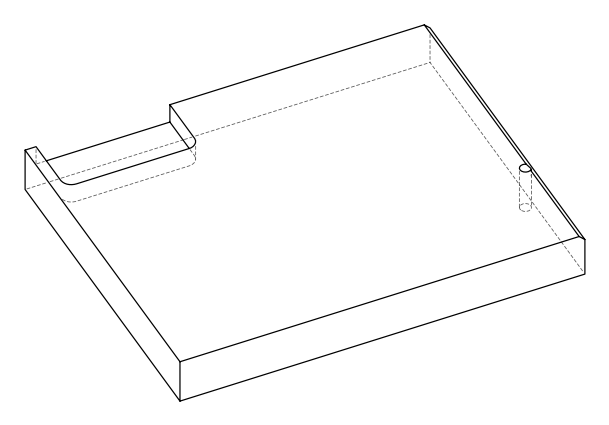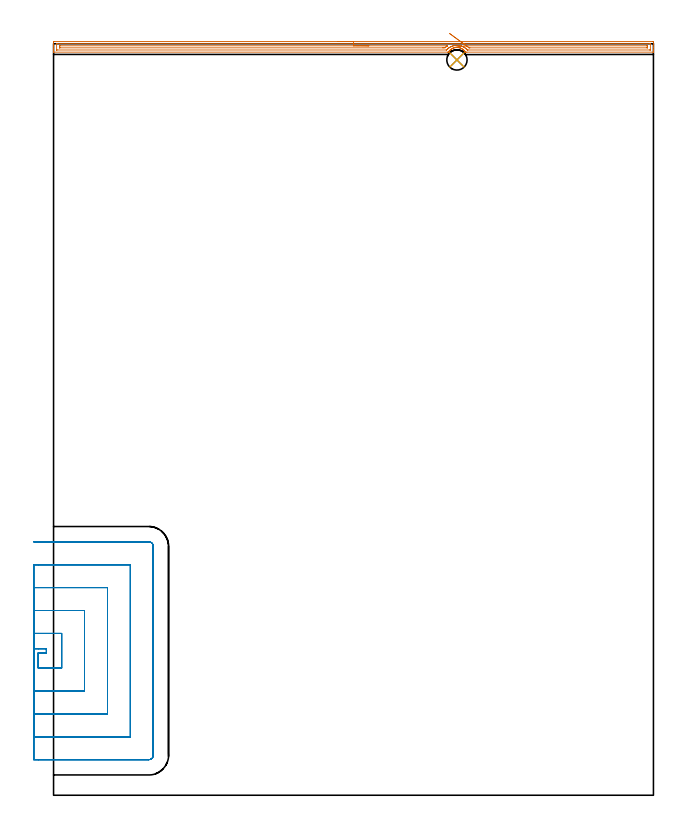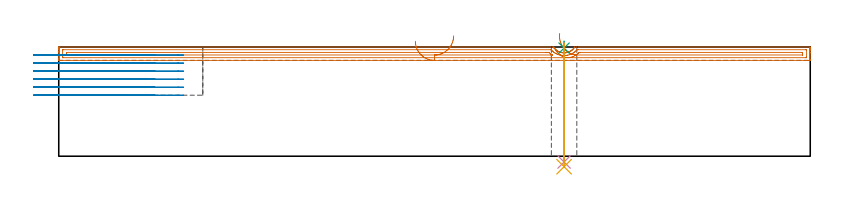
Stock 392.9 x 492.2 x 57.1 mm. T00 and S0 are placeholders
(PLAN: 5 operations, 4 tool changes, 29.6 min)
(1 AREA_MILL | FG_CHAMFER_SURFACE | UGT0205_001 | 9.69 min | 9626 mm3)
(2 MILL_SLOT | SLOT_PARTIAL_RECTANGULAR | UGT0201_136 | Follow Part, ap 5, ae 75% | 19.35 min | 306939 mm3)
(3 SPOT_DRILL | STEP1HOLE | NXT0321_9005460120000 | 0.03 min | 2 mm3)
(4 DRILL_THROUGH_HOLE_INTO_CENTER | STEP1HOLE | NXT0301_055 | 0.25 min | 3149 mm3)
(5 DRILL_TO_ENLARGE_THROUGH_HOLE | STEP1HOLE | UGT0301_267 | 0.26 min | 4749 mm3)
(TOOL UGT0205_001 | Chamfer Mill 20 x 3 x 45 deg. | D20 FL50 Z2)
(TOOL UGT0201_136 | Carbide End Mill 20.0 | D20 FL30 Z4)
(TOOL NXT0321_9005460120000 | NC Spot Drill, 142deg, 12mm, Carbide, Uncoated | D12 PA142 FL30 Z2)
(TOOL NXT0301_055 | Carbide Drill 8.4mm [860.1-0840-042A1-MM 2214] | D8.4 PA140 FL61 Z2)
(TOOL UGT0301_267 | Twist Drill 13.3 mm | D13.3 PA118 FL108 Z2)
(OP 1 AREA_MILL)
G17 G21 G94 G90
T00 M6
G54
G17 G0 G90 X186.45 Y493.7 S1061 M3
G43 Z67.1 H0
Z60.1
G94 G1 X186.488 Z59.228 F250.
X186.602 Z58.364
X186.791 Z57.512
X187.053 Z56.68
X187.387 Z55.874
X187.79 Z55.1
X188.258 Z54.364
X188.79 Z53.672
X189.379 Z53.029
X190.022 Z52.44
X190.714 Z51.909
X191.45 Z51.44
X192.224 Z51.037
X193.03 Z50.703
X193.862 Z50.441
X194.714 Z50.252
X195.578 Z50.138
X196.45 Z50.1
X392.271 Y493.699 Z50.101
X392.696 Y493.696 Z50.102
X392.89 Y493.692 Z50.105
X392.9 Y493.278 Z50.519
Y489.76 Z54.034
Y488.36 Z55.436
Y488.002 Z55.793
Y487.285 Z56.515
Y487.044 Z56.755
X392.898 Y486.87 Z56.922
X392.89 Y486.703 Z57.089
X392.718 Y486.7 Z57.1
X270.665
X269.791 Y486.707 Z57.093
X269.771 Y486.731 Z57.069
X269.736 Y486.782 Z57.017
X269.513 Y487.087 Z56.708
X269.272 Y487.39 Z56.41
X268.842 Y487.855 Z55.944
X268.617 Y488.064 Z55.736
X268.434 Y488.219 Z55.581
X268.382 Y488.263 Z55.537
X267.948 Y488.584 Z55.214
X267.536 Y488.838 Z54.959
X267.506 Y488.856 Z54.941
X267.055 Y489.103 Z54.695
X266.988 Y489.136 Z54.662
X266.894 Y489.174 Z54.626
X266.819 Y489.205 Z54.595
X266.641 Y489.273 Z54.521
X266.577 Y489.299 Z54.496
X266.405 Y489.359 Z54.437
X266.161 Y489.444 Z54.353
X265.716 Y489.564 Z54.233
X265.267 Y489.655 Z54.144
X264.839 Y489.709 Z54.088
X264.821 Y489.711 Z54.086
X264.766 Y489.715 Z54.083
X264.406 Y489.732 Z54.055
X264.373 Y489.735 Z54.054
X264.307 Y489.734 Z54.053
X264.272
X264.171 Z54.056
X264.055 Y489.733 Z54.057
X264.004
X263.926 Y489.734 Z54.06
X263.76 Y489.722 Z54.074
X263.499 Y489.702 Z54.092
X263.48 Y489.701 Z54.094
X263.428 Y489.694 Z54.103
X263.032 Y489.637 Z54.162
X262.586 Y489.541 Z54.258
X262.137 Y489.411 Z54.387
X261.692 Y489.252 Z54.544
X261.552 Y489.194 Z54.604
X261.414 Y489.136 Z54.662
X261.103 Y488.977 Z54.818
X260.798 Y488.808 Z54.99
X260.466 Y488.588 Z55.209
X260.401 Y488.545 Z55.253
X260.014 Y488.262 Z55.536
X259.935 Y488.199 Z55.601
X259.905 Y488.174 Z55.625
X259.817 Y488.09 Z55.709
X259.726 Y488.002 Z55.794
X259.637 Y487.917 Z55.88
X259.504 Y487.791 Z56.008
X259.123 Y487.389 Z56.41
X259.041 Y487.29 Z56.509
X259.011 Y487.253 Z56.545
X258.916 Y487.122 Z56.674
X258.676 Y486.798 Z57.002
X258.63 Y486.733 Z57.067
X258.609 Y486.707 Z57.093
X258.147 Y486.7 Z57.1
X0.182
X0.01 Y486.703 Z57.089
X0.002 Y486.87 Z56.922
X0. Y487.044 Z56.755
Y487.285 Z56.515
Y488.002 Z55.793
Y489.239 Z54.557
Y490.64 Z53.156
Y491.259 Z52.537
Y493.017 Z50.78
X0.003 Y493.278 Z50.519
X0.01 Y493.692 Z50.105
X0.204 Y493.696 Z50.102
X0.629 Y493.7 Z50.1
X196.45
Y492.286 Z51.514
X390.597
X390.851 Y492.284 Z51.516
X390.882 Y492.282 Z51.518
X390.89 Y492.279 Z51.521
X390.893 Y492.271 Z51.529
X390.898 Y492.235 Z51.565
X390.899 Y492.2 Z51.6
X390.9 Y491.988 Z51.812
Y488.47 Z55.33
X390.899 Y488.333 Z55.467
X390.896 Y488.224 Z55.576
X390.891 Y488.151 Z55.649
X390.887 Y488.121 Z55.679
X390.368 Y488.114 Z55.686
X271.444 Y488.115 Z55.685
X271.056 Y488.12 Z55.68
X271.011 Y488.121 Z55.679
X270.941 Y488.182 Z55.618
X270.456 Y488.679 Z55.121
X270.239 Y488.881 Z54.919
X269.771 Y489.273 Z54.527
X269.487 Y489.483 Z54.317
X269.315 Y489.608 Z54.192
X269.079 Y489.76 Z54.04
X268.877 Y489.883 Z53.917
X268.572 Y490.061 Z53.739
X268.16 Y490.274 Z53.526
X267.983 Y490.356 Z53.444
X267.252 Y490.64 Z53.16
X267.088 Y490.697 Z53.103
X267.002 Y490.725 Z53.075
X266.194 Y490.932 Z52.868
X265.82 Y491.008 Z52.792
X265.3 Y491.081 Z52.719
X264.805 Y491.126 Z52.674
X264.406 Y491.147 Z52.653
X263.893 Y491.144 Z52.656
X263.512 Y491.121 Z52.679
X263.065 Y491.08 Z52.72
X262.618 Y491.014 Z52.786
X262.301 Y490.951 Z52.849
X261.724 Y490.813 Z52.987
X261.587 Y490.774 Z53.026
X261.146 Y490.64 Z53.16
X260.863 Y490.541 Z53.259
X260.829 Y490.528 Z53.272
X260.285 Y490.296 Z53.504
X259.935 Y490.119 Z53.681
X259.702 Y489.99 Z53.81
X259.318 Y489.76 Z54.04
X259.149 Y489.654 Z54.146
X259.109 Y489.627 Z54.173
X259.041 Y489.58 Z54.22
X258.636 Y489.28 Z54.52
X258.477 Y489.158 Z54.642
X258.157 Y488.881 Z54.919
X258.147 Y488.872 Z54.928
X257.709 Y488.432 Z55.368
X257.557 Y488.28 Z55.52
X257.431 Y488.156 Z55.644
X257.394 Y488.121 Z55.679
X257.35 Y488.119 Z55.681
X257.253 Y488.116 Z55.684
X257.138 Y488.115 Z55.685
X2.303 Y488.114 Z55.686
X2.049 Y488.116 Z55.684
X2.018 Y488.118 Z55.682
X2.01 Y488.121 Z55.679
X2.007 Y488.129 Z55.671
X2.002 Y488.165 Z55.635
X2.001 Y488.2 Z55.6
X2. Y488.412 Z55.388
Y491.93 Z51.87
X2.001 Y492.067 Z51.733
X2.004 Y492.176 Z51.624
X2.009 Y492.249 Z51.551
X2.013 Y492.279 Z51.521
X2.532 Y492.286 Z51.514
X196.45
Y490.872 Z52.928
X257.253 Y490.871 Z52.929
X257.912 Y490.87 Z52.93
X257.95 Y490.868 Z52.932
X257.964 Y490.865 Z52.935
X258.015 Y490.848 Z52.952
X257.969 Y490.815 Z52.985
X257.717 Y490.64 Z53.16
X257.448 Y490.448 Z53.352
X257.253 Y490.305 Z53.495
X256.943 Y490.065 Z53.735
X256.598 Y489.76 Z54.04
X256.473 Y489.648 Z54.152
X256.359 Y489.542 Z54.258
X255.697 Y489.532 Z54.268
X255.464 Y489.53 Z54.27
X254.806 Y489.529 Z54.271
X4.127
X4.065 Y489.531 Z54.269
X4.025 Y489.534 Z54.266
X4.01 Y489.536 Z54.264
X4.008 Y489.558 Z54.242
X4.003 Y489.76 Z54.04
X4. Y489.962 Z53.838
X4.002 Y490.64 Z53.16
X4.005 Y490.837 Z52.963
X4.01 Y490.864 Z52.936
X4.03 Y490.867 Z52.933
X4.088 Y490.869 Z52.931
X4.206 Y490.871 Z52.929
X196.45 Y490.872 Z52.928
X197.322 Z52.966
X198.186 Z53.08
X199.038 Z53.269
X199.87 Z53.532
X200.676 Z53.865
X201.45 Z54.268
X202.186 Z54.737
X202.878 Z55.268
X203.521 Z55.857
X204.11 Z56.501
X204.642 Z57.193
X205.11 Z57.928
X205.513 Z58.702
X205.847 Z59.508
X206.109 Z60.34
X206.298 Z61.192
X206.412 Z62.057
X206.45 Z62.928
G0 Z67.1
X261.882 Y489.697
Z64.197
G1 X261.802 Y489.685 Z63.328
X261.798 Z62.456
X261.869 Y489.695 Z61.586
X262.014 Y489.715 Z60.726
X262.234 Y489.745 Z59.883
X262.525 Y489.785 Z59.061
X262.886 Y489.835 Z58.269
X263.314 Y489.894 Z57.511
X263.806 Y489.963 Z56.794
X264.358 Y490.039 Z56.123
X264.966 Y490.123 Z55.503
X265.625 Y490.214 Z54.938
X266.331 Y490.311 Z54.434
X267.077 Y490.415 Z53.994
X267.858 Y490.523 Z53.621
X268.669 Y490.635 Z53.319
X269.502 Y490.75 Z53.089
X270.352 Y490.867 Z52.933
X270.359 Y490.868 Z52.932
X270.392 Y490.87 Z52.93
X270.43 Y490.871 Z52.929
X270.535 Y490.872 Z52.928
X388.773 Y490.871 Z52.929
X388.835 Y490.869 Z52.931
X388.876 Y490.866 Z52.934
X388.89 Y490.864 Z52.936
X388.892 Y490.842 Z52.958
X388.897 Y490.64 Z53.16
X388.9 Y490.438 Z53.362
X388.898 Y489.76 Z54.04
X388.895 Y489.563 Z54.237
X388.89 Y489.536 Z54.264
X388.87 Y489.533 Z54.267
X388.812 Y489.531 Z54.269
X388.694 Y489.529 Z54.271
X272.689
X272.453 Y489.531 Z54.269
X272.218 Y489.534 Z54.266
X272.07 Y489.538 Z54.262
X271.81 Y489.76 Z54.04
X271.559 Y489.971 Z53.829
X271.185 Y490.274 Z53.526
X270.694 Y490.64 Z53.16
X270.481 Y490.779 Z53.021
X270.383 Y490.845 Z52.955
X270.352 Y490.867 Z52.933
X269.732 Y491.323 Z52.522
X269.085 Y491.797 Z52.179
X268.417 Y492.288 Z51.908
X267.731 Y492.79 Z51.71
X267.035 Y493.301 Z51.587
X266.333 Y493.817 Z51.54
X265.63 Y494.332 Z51.569
X264.931 Y494.845 Z51.674
X264.243 Y495.35 Z51.853
X263.57 Y495.843 Z52.107
X262.918 Y496.322 Z52.432
X262.29 Y496.783 Z52.827
X261.693 Y497.221 Z53.288
X261.131 Y497.633 Z53.811
X260.607 Y498.018 Z54.394
X260.126 Y498.37 Z55.031
X259.692 Y498.689 Z55.717
X259.308 Y498.971 Z56.448
G0 Z67.1
M5
M2
(OP 2 MILL_SLOT)
G17 G21 G94 G90
T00 M6
G54
G17 G0 G90 X-13. Y96. S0 M3
G43 Z67.1 H0
Z52.9
G94 G1 X-10. F250.
X-4.7 F500.
Y93.3
X-10.
Y83.3
X5.3
Y106.
X-10.
X-13. F250.
Y68.3
X-10.
X20.3 F500.
Y121.
X-10.
X-13. F250.
Y53.3
X-10.
X35.3 F500.
Y136.
X-10.
X-13. F250.
Y38.3
X-10.
X50.3 F500.
Y151.
X-10.
X-13. F250.
Y23.3
X-10.
X62.4 F500.
G3 X65.3 Y26.2 R2.9
G1 Y163.1
G3 X62.4 Y166. R2.9
G1 X-10.
X-13. F250.
G0 Y96. Z48.7
G1 X-10.
X-4.7 F500.
Y93.3
X-10.
Y83.3
X5.3
Y106.
X-10.
X-13. F250.
Y68.3
X-10.
X20.3 F500.
Y121.
X-10.
X-13. F250.
Y53.3
X-10.
X35.3 F500.
Y136.
X-10.
X-13. F250.
Y38.3
X-10.
X50.3 F500.
Y151.
X-10.
X-13. F250.
Y23.3
X-10.
X62.4 F500.
G3 X65.3 Y26.2 R2.9
G1 Y163.1
G3 X62.4 Y166. R2.9
G1 X-10.
X-13. F250.
G0 Y96. Z44.5
G1 X-10.
X-4.7 F500.
Y93.3
X-10.
Y83.3
X5.3
Y106.
X-10.
X-13. F250.
Y68.3
X-10.
X20.3 F500.
Y121.
X-10.
X-13. F250.
Y53.3
X-10.
X35.3 F500.
Y136.
X-10.
X-13. F250.
Y38.3
X-10.
X50.3 F500.
Y151.
X-10.
X-13. F250.
Y23.3
X-10.
X62.4 F500.
G3 X65.3 Y26.2 R2.9
G1 Y163.1
G3 X62.4 Y166. R2.9
G1 X-10.
X-13. F250.
G0 Y96. Z40.3
G1 X-10.
X-4.7 F500.
Y93.3
X-10.
Y83.3
X5.3
Y106.
X-10.
X-13. F250.
Y68.3
X-10.
X20.3 F500.
Y121.
X-10.
X-13. F250.
Y53.3
X-10.
X35.3 F500.
Y136.
X-10.
X-13. F250.
Y38.3
X-10.
X50.3 F500.
Y151.
X-10.
X-13. F250.
Y23.3
X-10.
X62.4 F500.
G3 X65.3 Y26.2 R2.9
G1 Y163.1
G3 X62.4 Y166. R2.9
G1 X-10.
X-13. F250.
G0 Y96. Z36.1
G1 X-10.
X-4.7 F500.
Y93.3
X-10.
Y83.3
X5.3
Y106.
X-10.
X-13. F250.
Y68.3
X-10.
X20.3 F500.
Y121.
X-10.
X-13. F250.
Y53.3
X-10.
X35.3 F500.
Y136.
X-10.
X-13. F250.
Y38.3
X-10.
X50.3 F500.
Y151.
X-10.
X-13. F250.
Y23.3
X-10.
X62.4 F500.
G3 X65.3 Y26.2 R2.9
G1 Y163.1
G3 X62.4 Y166. R2.9
G1 X-10.
X-13. F250.
G0 Y96. Z31.9
G1 X-10.
X-4.7 F500.
Y93.3
X-10.
Y83.3
X5.3
Y106.
X-10.
X-13. F250.
Y68.3
X-10.
X20.3 F500.
Y121.
X-10.
X-13. F250.
Y53.3
X-10.
X35.3 F500.
Y136.
X-10.
X-13. F250.
Y38.3
X-10.
X50.3 F500.
Y151.
X-10.
X-13. F250.
Y23.3
X-10.
X62.4 F500.
G3 X65.3 Y26.2 R2.9
G1 Y163.1
G3 X62.4 Y166. R2.9
G1 X-10.
X-13. F250.
G0 Z67.1
M5
M2
(OP 3 SPOT_DRILL)
G17 G21 G94 G90
T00 M6
G54
G17 G0 G90 X264.2 Y481.6 S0 M3
G43 Z67.1 H0
G94 G81 G98 Z56.528 F250. R60.1
G80
M5
M2
(OP 4 DRILL_THROUGH_HOLE_INTO_CENTER)
G17 G21 G94 G90
T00 M6
G54
G17 G0 G90 X264.2 Y481.6 S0 M3
G43 Z67.1 H1
G94 G73 G98 Z-3.029 F250. Q7.516 R59.1
G80
M5
M2
(OP 5 DRILL_TO_ENLARGE_THROUGH_HOLE)
G17 G21 G94 G90
T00 M6
G54
G17 G0 G90 X264.2 Y481.6 S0 M3
G43 Z67.1 H0
G94 G73 G98 Z-5.496 F250. Q12.519 R59.1
G80
M5
M2
